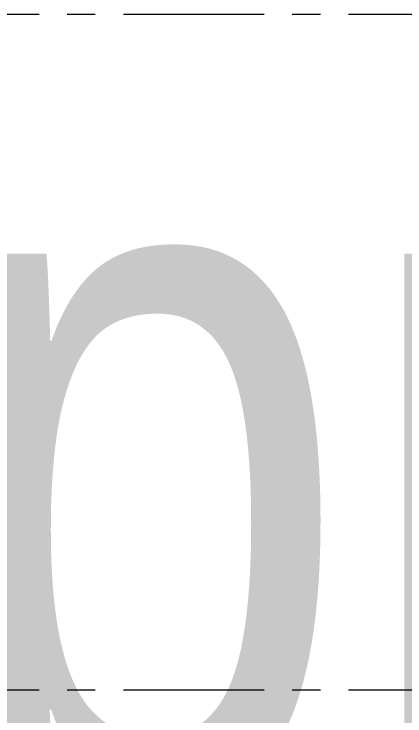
# Model space of a CAD drawing. Header units: millimetres. Extents: x 0 to 9483559, y -180456 to 305735.
# Drawn here: x 466503 to 469976, y 27448 to 33679 of the extents above; entities that cross this region are included whole.
import ezdxf
from ezdxf.enums import TextEntityAlignment as Align

# ---------------------------------------------------------------- set-up
doc = ezdxf.new("R2018")
doc.units = ezdxf.units.MM
doc.linetypes.add('CENTER', pattern=[2, 1.25, -0.25, 0.25, -0.25])
for name, color, linetype, lineweight in [('АР_Маркер экспликации', 239, 'Continuous', 13), ('АР_Номер помещения', 250, 'Continuous', 9), ('АР_Оси', 7, 'Continuous', 25)]:
    doc.layers.add(name, color=color, linetype=linetype, lineweight=lineweight)
doc.layers.add('АР_Названия помещений', color=124, linetype='Continuous', lineweight=5, plot=False)
doc.layers.add('АР_Помещения_площадь', color=19, linetype='Continuous', lineweight=9, plot=False)
doc.styles.add('ISOCPEUR', font='', dxfattribs={"height": 250})
doc.styles.get("Standard").update_dxf_attribs({"font": 'GOST.TTF'})
doc.styles.get('ISOCPEUR').set_extended_font_data('ISOCPEUR', italic=True)

# ---------------------------------------------------------------- blocks, each defined once
blk = doc.blocks.new('*U332')
at = {"color": 7, "style": 'ISOCPEUR', "width": 0.7, "flags": 1}
blk.add_attdef('КАТЕГОРИЯ', (-499.2, -2092.2), '', height=250, dxfattribs=at)
at = {"layer": 'АР_Номер помещения', "color": 7, "style": 'ISOCPEUR', "width": 0.7}
blk.add_attdef('НОМЕР_ПОМЕЩЕНИЯ', text='', height=300, dxfattribs=at).set_placement((-517.6, 1402.8), align=Align.MIDDLE_CENTER)
at = {"layer": 'АР_Помещения_площадь', "color": 7, "lineweight": 30, "width": 0.7, "flags": 104}
blk.add_attdef('ИМЯ_ПОМЕЩЕНИЯ', text='', height=100, dxfattribs=at).set_placement((157.6, 1217.1), align=Align.MIDDLE_CENTER)
at = {"layer": 'АР_Помещения_площадь', "color": 7, "style": 'ISOCPEUR', "width": 0.7}
blk.add_attdef('ПЛОЩАДЬ_ПОМЕЩЕНИЯ', text='', height=200, dxfattribs=at).set_placement((-318.5, 582.6), align=Align.MIDDLE_RIGHT)
blk = doc.blocks.new('*U333')
at = {"color": 7, "style": 'ISOCPEUR', "width": 0.7, "flags": 1}
blk.add_attdef('КАТЕГОРИЯ', (-499.2, -2092.2), '', height=250, dxfattribs=at)
at = {"layer": 'АР_Номер помещения', "color": 7, "style": 'ISOCPEUR', "width": 0.7}
blk.add_attdef('НОМЕР_ПОМЕЩЕНИЯ', text='', height=300, dxfattribs=at).set_placement((-13874.5, 6637.6), align=Align.MIDDLE_CENTER)
at = {"layer": 'АР_Помещения_площадь', "color": 7, "lineweight": 30, "width": 0.7, "flags": 104}
blk.add_attdef('ИМЯ_ПОМЕЩЕНИЯ', text='', height=100, dxfattribs=at).set_placement((157.6, 1217.1), align=Align.MIDDLE_CENTER)
at = {"layer": 'АР_Помещения_площадь', "color": 7, "style": 'ISOCPEUR', "width": 0.7}
blk.add_attdef('ПЛОЩАДЬ_ПОМЕЩЕНИЯ', text='', height=200, dxfattribs=at).set_placement((-12654.6, 407.7), align=Align.MIDDLE_RIGHT)

msp = doc.modelspace()

# ---------------------------------------------------------------- linework, layer by layer
at = {"layer": 'АР_Оси', "linetype": 'CENTER', "lineweight": 9, "ltscale": 1000}
for p, q in [((429475.2, 33679.2), (512653.6, 33679.2)), ((429475.2, 27679.2), (512653.6, 27679.2))]:
    msp.add_line(p, q, dxfattribs=at)

# ---------------------------------------------------------------- block references
at = {"layer": 'АР_Маркер экспликации', "lineweight": 9}
ref = msp.add_blockref('*U332', (457845.8, 34273.3), dxfattribs=at)
lines = msp.add_mtext('\\W0.8000;Коридор и рекреация (основная и старшая школа)', dxfattribs={"layer": 'АР_Названия помещений', "insert": (458192.8, 32998.7), "char_height": 6239.8, "width": 926.94, "attachment_point": 1})
ref.add_attrib('ИМЯ_ПОМЕЩЕНИЯ', '', (458192.8, 32998.7), dxfattribs={"flags": 104}).embed_mtext(lines)
ref = msp.add_blockref('*U333', (453732.9, 27950.9), dxfattribs=at)
lines = msp.add_mtext('\\W0.8000;Кабинет материальной технологии тип 2', dxfattribs={"layer": 'АР_Названия помещений', "insert": (439898.6, 32758.6), "char_height": 4891.956, "width": 926.94, "attachment_point": 1})
ref.add_attrib('ИМЯ_ПОМЕЩЕНИЯ', '', (439898.6, 32758.6), dxfattribs={"flags": 104}).embed_mtext(lines)

doc.saveas('drawing.dxf')
